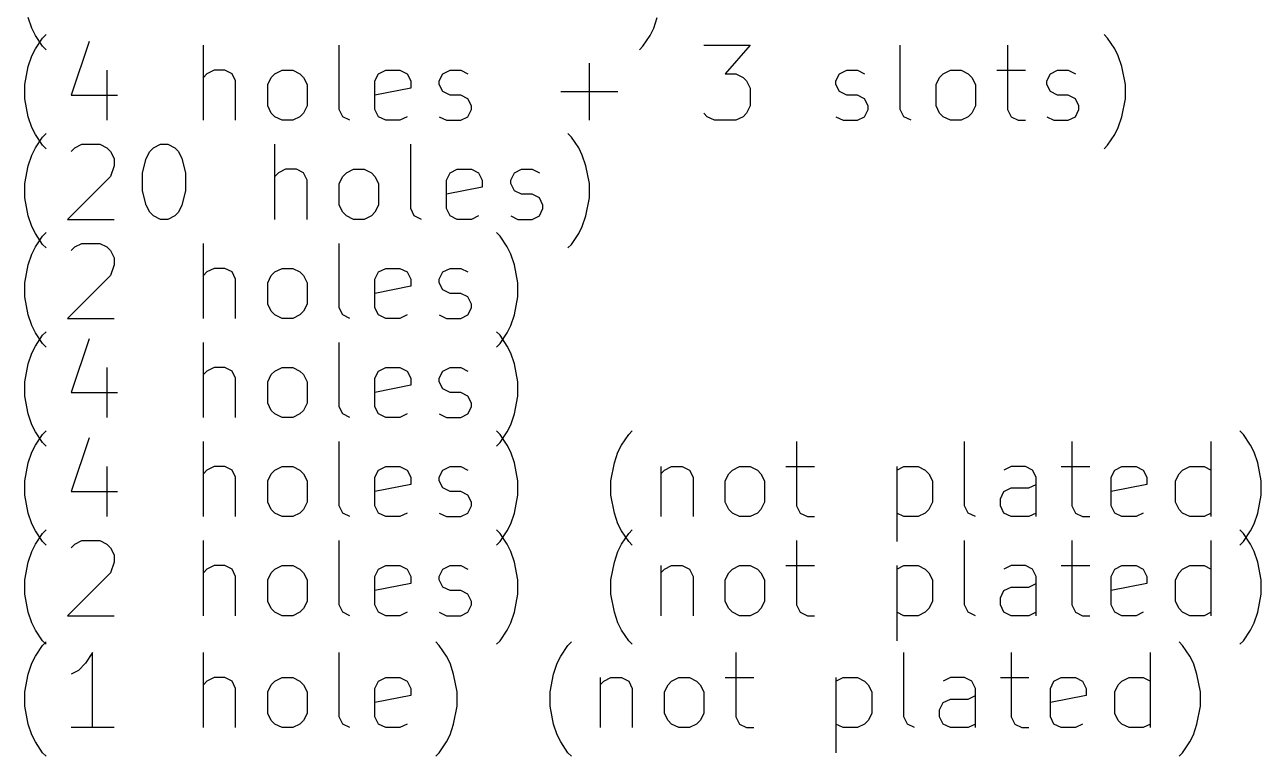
# Model space of a CAD drawing. Extents: x 21 to 125, y -193 to -25.
# Drawn here: x 70.78 to 120.21, y -193.13 to -163.9 of the extents above; entities that cross this region are included whole.
import ezdxf

# ---------------------------------------------------------------- set-up
doc = ezdxf.new("R2010")
doc.units = 0
doc.header["$MEASUREMENT"] = 0
doc.layers.add('BLACK', color=7, linetype='CONTINUOUS')

msp = doc.modelspace()

# ---------------------------------------------------------------- linework, layer by layer
at = {"layer": 'Black'}
for p, q in [((71.0679, -164.038), (70.925, -163.609)), ((95.925, -164.038), (96.0679, -163.609)), ((71.2107, -164.324), (71.0679, -164.038)), ((95.7821, -164.324), (95.925, -164.038)), ((71.4964, -164.752), (71.2107, -164.324)), ((71.2107, -164.855), (71.4964, -164.426)), ((71.4964, -164.426), (71.6393, -164.284)), ((73.3536, -164.569), (72.6393, -166.712)), ((95.4964, -164.752), (95.7821, -164.324)), ((114.068, -164.426), (113.925, -164.284)), ((114.354, -164.855), (114.068, -164.426)), ((71.0679, -165.141), (71.2107, -164.855)), ((71.6393, -164.895), (71.4964, -164.752)), ((77.925, -167.712), (77.925, -164.712)), ((83.3536, -167.284), (83.3536, -164.712)), ((95.3536, -164.895), (95.4964, -164.752)), ((97.925, -164.712), (99.7821, -164.712)), ((99.7821, -164.712), (98.7821, -165.855)), ((105.782, -167.284), (105.782, -164.712)), ((110.068, -164.712), (110.068, -167.284)), ((114.496, -165.141), (114.354, -164.855)), ((70.7821, -166.284), (70.925, -165.569)), ((70.925, -165.569), (71.0679, -165.141)), ((93.3536, -167.712), (93.3536, -165.426)), ((114.639, -165.569), (114.496, -165.141)), ((114.782, -166.284), (114.639, -165.569)), ((74.0679, -165.712), (74.0679, -167.712)), ((78.0679, -165.855), (77.925, -165.998)), ((78.3536, -165.712), (78.0679, -165.855)), ((78.7821, -165.712), (78.3536, -165.712)), ((79.0679, -165.855), (78.7821, -165.712)), ((79.2107, -166.141), (79.0679, -165.855)), ((80.4964, -166.284), (80.6393, -165.998)), ((80.6393, -165.998), (80.7821, -165.855)), ((80.7821, -165.855), (81.0679, -165.712)), ((81.0679, -165.712), (81.4964, -165.712)), ((81.4964, -165.712), (81.7821, -165.855)), ((81.7821, -165.855), (81.925, -165.998)), ((81.925, -165.998), (82.0679, -166.284)), ((84.7821, -166.141), (84.925, -165.855)), ((84.925, -165.855), (85.2107, -165.712)), ((85.2107, -165.712), (85.7821, -165.712)), ((85.7821, -165.712), (86.0679, -165.855)), ((86.0679, -165.855), (86.2107, -166.141)), ((87.3536, -166.141), (87.4964, -165.855)), ((87.4964, -165.855), (87.7821, -165.712)), ((87.7821, -165.712), (88.2107, -165.712)), ((88.2107, -165.712), (88.4964, -165.855)), ((98.7821, -165.855), (99.2107, -165.855)), ((99.2107, -165.855), (99.4964, -165.998)), ((99.4964, -165.998), (99.6393, -166.141)), ((103.211, -166.141), (103.354, -165.855)), ((103.354, -165.855), (103.639, -165.712)), ((103.639, -165.712), (104.068, -165.712)), ((104.068, -165.712), (104.354, -165.855)), ((107.211, -166.284), (107.354, -165.998)), ((107.354, -165.998), (107.496, -165.855)), ((107.496, -165.855), (107.782, -165.712)), ((107.782, -165.712), (108.211, -165.712)), ((108.211, -165.712), (108.496, -165.855)), ((108.496, -165.855), (108.639, -165.998)), ((108.639, -165.998), (108.782, -166.284)), ((109.639, -165.712), (110.782, -165.712)), ((111.639, -166.141), (111.782, -165.855)), ((111.782, -165.855), (112.068, -165.712)), ((112.068, -165.712), (112.496, -165.712)), ((112.496, -165.712), (112.782, -165.855)), ((70.7821, -166.855), (70.7821, -166.284)), ((79.2107, -167.712), (79.2107, -166.141)), ((80.4964, -167.141), (80.4964, -166.284)), ((82.0679, -166.284), (82.0679, -167.141)), ((84.7821, -167.284), (84.7821, -166.141)), ((86.2107, -166.426), (84.7821, -166.712)), ((86.2107, -166.141), (86.2107, -166.426)), ((87.3536, -166.284), (87.3536, -166.141)), ((87.4964, -166.569), (87.3536, -166.284)), ((87.7821, -166.712), (87.4964, -166.569)), ((92.2107, -166.569), (94.4964, -166.569)), ((99.6393, -166.141), (99.7821, -166.426)), ((99.7821, -166.426), (99.7821, -167.141)), ((103.211, -166.284), (103.211, -166.141)), ((103.354, -166.569), (103.211, -166.284)), ((103.639, -166.712), (103.354, -166.569)), ((107.211, -167.141), (107.211, -166.284)), ((108.782, -166.284), (108.782, -167.141)), ((111.639, -166.284), (111.639, -166.141)), ((111.782, -166.569), (111.639, -166.284)), ((112.068, -166.712), (111.782, -166.569)), ((114.782, -166.855), (114.782, -166.284)), ((70.925, -167.569), (70.7821, -166.855)), ((72.6393, -166.712), (74.4964, -166.712)), ((88.2107, -166.712), (87.7821, -166.712)), ((88.4964, -166.855), (88.2107, -166.712)), ((88.6393, -167.141), (88.4964, -166.855)), ((104.068, -166.712), (103.639, -166.712)), ((104.354, -166.855), (104.068, -166.712)), ((104.496, -167.141), (104.354, -166.855)), ((112.496, -166.712), (112.068, -166.712)), ((112.782, -166.855), (112.496, -166.712)), ((112.925, -167.141), (112.782, -166.855)), ((114.639, -167.569), (114.782, -166.855)), ((80.6393, -167.426), (80.4964, -167.141)), ((80.7821, -167.569), (80.6393, -167.426)), ((81.925, -167.426), (81.7821, -167.569)), ((82.0679, -167.141), (81.925, -167.426)), ((83.4964, -167.569), (83.3536, -167.284)), ((84.925, -167.569), (84.7821, -167.284)), ((88.4964, -167.569), (88.6393, -167.284)), ((88.6393, -167.284), (88.6393, -167.141)), ((98.0679, -167.569), (97.925, -167.426)), ((99.6393, -167.426), (99.4964, -167.569)), ((99.7821, -167.141), (99.6393, -167.426)), ((104.354, -167.569), (104.496, -167.284)), ((104.496, -167.284), (104.496, -167.141)), ((105.925, -167.569), (105.782, -167.284)), ((107.354, -167.426), (107.211, -167.141)), ((107.496, -167.569), (107.354, -167.426)), ((108.639, -167.426), (108.496, -167.569)), ((108.782, -167.141), (108.639, -167.426)), ((110.068, -167.284), (110.211, -167.569)), ((112.782, -167.569), (112.925, -167.284)), ((112.925, -167.284), (112.925, -167.141)), ((71.0679, -167.998), (70.925, -167.569)), ((71.2107, -168.284), (71.0679, -167.998)), ((81.0679, -167.712), (80.7821, -167.569)), ((81.4964, -167.712), (81.0679, -167.712)), ((81.7821, -167.569), (81.4964, -167.712)), ((83.7821, -167.712), (83.4964, -167.569)), ((85.2107, -167.712), (84.925, -167.569)), ((85.7821, -167.712), (85.2107, -167.712)), ((86.0679, -167.569), (85.7821, -167.712)), ((87.3536, -167.569), (87.6393, -167.712)), ((87.6393, -167.712), (88.2107, -167.712)), ((88.2107, -167.712), (88.4964, -167.569)), ((98.3536, -167.712), (98.0679, -167.569)), ((99.2107, -167.712), (98.3536, -167.712)), ((99.4964, -167.569), (99.2107, -167.712)), ((103.211, -167.569), (103.496, -167.712)), ((103.496, -167.712), (104.068, -167.712)), ((104.068, -167.712), (104.354, -167.569)), ((106.211, -167.712), (105.925, -167.569)), ((107.782, -167.712), (107.496, -167.569)), ((108.211, -167.712), (107.782, -167.712)), ((108.496, -167.569), (108.211, -167.712)), ((110.211, -167.569), (110.496, -167.712)), ((110.496, -167.712), (110.782, -167.712)), ((111.639, -167.569), (111.925, -167.712)), ((111.925, -167.712), (112.496, -167.712)), ((112.496, -167.712), (112.782, -167.569)), ((114.354, -168.284), (114.496, -167.998)), ((114.496, -167.998), (114.639, -167.569)), ((71.4964, -168.712), (71.2107, -168.284)), ((71.2107, -168.815), (71.4964, -168.386)), ((71.4964, -168.386), (71.6393, -168.244)), ((92.6393, -168.386), (92.4964, -168.244)), ((92.925, -168.815), (92.6393, -168.386)), ((114.068, -168.712), (114.354, -168.284)), ((71.0679, -169.101), (71.2107, -168.815)), ((71.6393, -168.855), (71.4964, -168.712)), ((72.6393, -168.958), (72.7821, -168.815)), ((72.7821, -168.815), (73.0679, -168.672)), ((73.0679, -168.672), (73.7821, -168.672)), ((73.7821, -168.672), (74.0679, -168.815)), ((74.0679, -168.815), (74.2107, -168.958)), ((74.2107, -168.958), (74.3536, -169.244)), ((75.6393, -169.244), (75.7821, -168.958)), ((75.7821, -168.958), (75.925, -168.815)), ((75.925, -168.815), (76.2107, -168.672)), ((76.2107, -168.672), (76.4964, -168.672)), ((76.4964, -168.672), (76.7821, -168.815)), ((76.7821, -168.815), (76.925, -168.958)), ((76.925, -168.958), (77.0679, -169.244)), ((80.7821, -171.672), (80.7821, -168.672)), ((86.2107, -171.244), (86.2107, -168.672)), ((93.0679, -169.101), (92.925, -168.815)), ((113.925, -168.855), (114.068, -168.712)), ((70.7821, -170.244), (70.925, -169.529)), ((70.925, -169.529), (71.0679, -169.101)), ((74.3536, -169.529), (74.2107, -169.958)), ((74.3536, -169.244), (74.3536, -169.529)), ((75.4964, -169.815), (75.6393, -169.244)), ((77.0679, -169.244), (77.2107, -169.815)), ((93.2107, -169.529), (93.0679, -169.101)), ((93.3536, -170.244), (93.2107, -169.529)), ((74.2107, -169.958), (72.4964, -171.672)), ((75.4964, -170.529), (75.4964, -169.815)), ((77.2107, -169.815), (77.2107, -170.529)), ((80.925, -169.815), (80.7821, -169.958)), ((81.2107, -169.672), (80.925, -169.815)), ((81.6393, -169.672), (81.2107, -169.672)), ((81.925, -169.815), (81.6393, -169.672)), ((82.0679, -170.101), (81.925, -169.815)), ((83.3536, -170.244), (83.4964, -169.958)), ((83.4964, -169.958), (83.6393, -169.815)), ((83.6393, -169.815), (83.925, -169.672)), ((83.925, -169.672), (84.3536, -169.672)), ((84.3536, -169.672), (84.6393, -169.815)), ((84.6393, -169.815), (84.7821, -169.958)), ((84.7821, -169.958), (84.925, -170.244)), ((87.6393, -170.101), (87.7821, -169.815)), ((87.7821, -169.815), (88.0679, -169.672)), ((88.0679, -169.672), (88.6393, -169.672)), ((88.6393, -169.672), (88.925, -169.815)), ((88.925, -169.815), (89.0679, -170.101)), ((90.2107, -170.101), (90.3536, -169.815)), ((90.3536, -169.815), (90.6393, -169.672)), ((90.6393, -169.672), (91.0679, -169.672)), ((91.0679, -169.672), (91.3536, -169.815)), ((70.7821, -170.815), (70.7821, -170.244)), ((75.6393, -171.101), (75.4964, -170.529)), ((77.2107, -170.529), (77.0679, -171.101)), ((82.0679, -171.672), (82.0679, -170.101)), ((83.3536, -171.101), (83.3536, -170.244)), ((84.925, -170.244), (84.925, -171.101)), ((87.6393, -171.244), (87.6393, -170.101)), ((89.0679, -170.386), (87.6393, -170.672)), ((89.0679, -170.101), (89.0679, -170.386)), ((90.2107, -170.244), (90.2107, -170.101)), ((90.3536, -170.529), (90.2107, -170.244)), ((90.6393, -170.672), (90.3536, -170.529)), ((93.3536, -170.815), (93.3536, -170.244)), ((70.925, -171.529), (70.7821, -170.815)), ((91.0679, -170.672), (90.6393, -170.672)), ((91.3536, -170.815), (91.0679, -170.672)), ((91.4964, -171.101), (91.3536, -170.815)), ((93.2107, -171.529), (93.3536, -170.815)), ((75.7821, -171.386), (75.6393, -171.101)), ((75.925, -171.529), (75.7821, -171.386)), ((76.925, -171.386), (76.7821, -171.529)), ((77.0679, -171.101), (76.925, -171.386)), ((83.4964, -171.386), (83.3536, -171.101)), ((83.6393, -171.529), (83.4964, -171.386)), ((84.7821, -171.386), (84.6393, -171.529)), ((84.925, -171.101), (84.7821, -171.386)), ((86.3536, -171.529), (86.2107, -171.244)), ((87.7821, -171.529), (87.6393, -171.244)), ((91.3536, -171.529), (91.4964, -171.244)), ((91.4964, -171.244), (91.4964, -171.101)), ((71.0679, -171.958), (70.925, -171.529)), ((71.2107, -172.244), (71.0679, -171.958)), ((72.4964, -171.672), (74.3536, -171.672)), ((76.2107, -171.672), (75.925, -171.529)), ((76.4964, -171.672), (76.2107, -171.672)), ((76.7821, -171.529), (76.4964, -171.672)), ((83.925, -171.672), (83.6393, -171.529)), ((84.3536, -171.672), (83.925, -171.672)), ((84.6393, -171.529), (84.3536, -171.672)), ((86.6393, -171.672), (86.3536, -171.529)), ((88.0679, -171.672), (87.7821, -171.529)), ((88.6393, -171.672), (88.0679, -171.672)), ((88.925, -171.529), (88.6393, -171.672)), ((90.2107, -171.529), (90.4964, -171.672)), ((90.4964, -171.672), (91.0679, -171.672)), ((91.0679, -171.672), (91.3536, -171.529)), ((92.925, -172.244), (93.0679, -171.958)), ((93.0679, -171.958), (93.2107, -171.529)), ((71.4964, -172.672), (71.2107, -172.244)), ((71.2107, -172.775), (71.4964, -172.346)), ((71.4964, -172.346), (71.6393, -172.204)), ((89.7821, -172.346), (89.6393, -172.204)), ((90.0679, -172.775), (89.7821, -172.346)), ((92.6393, -172.672), (92.925, -172.244)), ((71.0679, -173.061), (71.2107, -172.775)), ((71.6393, -172.815), (71.4964, -172.672)), ((72.6393, -172.918), (72.7821, -172.775)), ((72.7821, -172.775), (73.0679, -172.632)), ((73.0679, -172.632), (73.7821, -172.632)), ((73.7821, -172.632), (74.0679, -172.775)), ((74.0679, -172.775), (74.2107, -172.918)), ((74.2107, -172.918), (74.3536, -173.204)), ((77.925, -175.632), (77.925, -172.632)), ((83.3536, -175.204), (83.3536, -172.632)), ((90.2107, -173.061), (90.0679, -172.775)), ((92.4964, -172.815), (92.6393, -172.672)), ((70.7821, -174.204), (70.925, -173.489)), ((70.925, -173.489), (71.0679, -173.061)), ((74.3536, -173.489), (74.2107, -173.918)), ((74.3536, -173.204), (74.3536, -173.489)), ((90.3536, -173.489), (90.2107, -173.061)), ((90.4964, -174.204), (90.3536, -173.489)), ((74.2107, -173.918), (72.4964, -175.632)), ((78.0679, -173.775), (77.925, -173.918)), ((78.3536, -173.632), (78.0679, -173.775)), ((78.7821, -173.632), (78.3536, -173.632)), ((79.0679, -173.775), (78.7821, -173.632)), ((79.2107, -174.061), (79.0679, -173.775)), ((80.4964, -174.204), (80.6393, -173.918)), ((80.6393, -173.918), (80.7821, -173.775)), ((80.7821, -173.775), (81.0679, -173.632)), ((81.0679, -173.632), (81.4964, -173.632)), ((81.4964, -173.632), (81.7821, -173.775)), ((81.7821, -173.775), (81.925, -173.918)), ((81.925, -173.918), (82.0679, -174.204)), ((84.7821, -174.061), (84.925, -173.775)), ((84.925, -173.775), (85.2107, -173.632)), ((85.2107, -173.632), (85.7821, -173.632)), ((85.7821, -173.632), (86.0679, -173.775)), ((86.0679, -173.775), (86.2107, -174.061)), ((87.3536, -174.061), (87.4964, -173.775)), ((87.4964, -173.775), (87.7821, -173.632)), ((87.7821, -173.632), (88.2107, -173.632)), ((88.2107, -173.632), (88.4964, -173.775)), ((70.7821, -174.775), (70.7821, -174.204)), ((79.2107, -175.632), (79.2107, -174.061)), ((80.4964, -175.061), (80.4964, -174.204)), ((82.0679, -174.204), (82.0679, -175.061)), ((84.7821, -175.204), (84.7821, -174.061)), ((86.2107, -174.346), (84.7821, -174.632)), ((86.2107, -174.061), (86.2107, -174.346)), ((87.3536, -174.204), (87.3536, -174.061)), ((87.4964, -174.489), (87.3536, -174.204)), ((90.4964, -174.775), (90.4964, -174.204)), ((70.925, -175.489), (70.7821, -174.775)), ((87.7821, -174.632), (87.4964, -174.489)), ((88.2107, -174.632), (87.7821, -174.632)), ((88.4964, -174.775), (88.2107, -174.632)), ((88.6393, -175.061), (88.4964, -174.775)), ((90.3536, -175.489), (90.4964, -174.775)), ((80.6393, -175.346), (80.4964, -175.061)), ((80.7821, -175.489), (80.6393, -175.346)), ((81.925, -175.346), (81.7821, -175.489)), ((82.0679, -175.061), (81.925, -175.346)), ((83.4964, -175.489), (83.3536, -175.204)), ((84.925, -175.489), (84.7821, -175.204)), ((88.4964, -175.489), (88.6393, -175.204)), ((88.6393, -175.204), (88.6393, -175.061)), ((71.0679, -175.918), (70.925, -175.489)), ((71.2107, -176.204), (71.0679, -175.918)), ((72.4964, -175.632), (74.3536, -175.632)), ((81.0679, -175.632), (80.7821, -175.489)), ((81.4964, -175.632), (81.0679, -175.632)), ((81.7821, -175.489), (81.4964, -175.632)), ((83.7821, -175.632), (83.4964, -175.489)), ((85.2107, -175.632), (84.925, -175.489)), ((85.7821, -175.632), (85.2107, -175.632)), ((86.0679, -175.489), (85.7821, -175.632)), ((87.3536, -175.489), (87.6393, -175.632)), ((87.6393, -175.632), (88.2107, -175.632)), ((88.2107, -175.632), (88.4964, -175.489)), ((90.0679, -176.204), (90.2107, -175.918)), ((90.2107, -175.918), (90.3536, -175.489)), ((71.4964, -176.632), (71.2107, -176.204)), ((71.2107, -176.735), (71.4964, -176.306)), ((71.4964, -176.306), (71.6393, -176.164)), ((73.3536, -176.449), (72.6393, -178.592)), ((89.7821, -176.306), (89.6393, -176.164)), ((89.7821, -176.632), (90.0679, -176.204)), ((90.0679, -176.735), (89.7821, -176.306)), ((71.0679, -177.021), (71.2107, -176.735)), ((71.6393, -176.775), (71.4964, -176.632)), ((77.925, -179.592), (77.925, -176.592)), ((83.3536, -179.164), (83.3536, -176.592)), ((89.6393, -176.775), (89.7821, -176.632)), ((90.2107, -177.021), (90.0679, -176.735)), ((70.7821, -178.164), (70.925, -177.449)), ((70.925, -177.449), (71.0679, -177.021)), ((90.3536, -177.449), (90.2107, -177.021)), ((90.4964, -178.164), (90.3536, -177.449)), ((74.0679, -177.592), (74.0679, -179.592)), ((78.0679, -177.735), (77.925, -177.878)), ((78.3536, -177.592), (78.0679, -177.735)), ((78.7821, -177.592), (78.3536, -177.592)), ((79.0679, -177.735), (78.7821, -177.592)), ((79.2107, -178.021), (79.0679, -177.735)), ((80.4964, -178.164), (80.6393, -177.878)), ((80.6393, -177.878), (80.7821, -177.735)), ((80.7821, -177.735), (81.0679, -177.592)), ((81.0679, -177.592), (81.4964, -177.592)), ((81.4964, -177.592), (81.7821, -177.735)), ((81.7821, -177.735), (81.925, -177.878)), ((81.925, -177.878), (82.0679, -178.164)), ((84.7821, -178.021), (84.925, -177.735)), ((84.925, -177.735), (85.2107, -177.592)), ((85.2107, -177.592), (85.7821, -177.592)), ((85.7821, -177.592), (86.0679, -177.735)), ((86.0679, -177.735), (86.2107, -178.021)), ((87.3536, -178.021), (87.4964, -177.735)), ((87.4964, -177.735), (87.7821, -177.592)), ((87.7821, -177.592), (88.2107, -177.592)), ((88.2107, -177.592), (88.4964, -177.735)), ((70.7821, -178.735), (70.7821, -178.164)), ((79.2107, -179.592), (79.2107, -178.021)), ((80.4964, -179.021), (80.4964, -178.164)), ((82.0679, -178.164), (82.0679, -179.021)), ((84.7821, -179.164), (84.7821, -178.021)), ((86.2107, -178.306), (84.7821, -178.592)), ((86.2107, -178.021), (86.2107, -178.306)), ((87.3536, -178.164), (87.3536, -178.021)), ((87.4964, -178.449), (87.3536, -178.164)), ((90.4964, -178.735), (90.4964, -178.164)), ((70.925, -179.449), (70.7821, -178.735)), ((72.6393, -178.592), (74.4964, -178.592)), ((87.7821, -178.592), (87.4964, -178.449)), ((88.2107, -178.592), (87.7821, -178.592)), ((88.4964, -178.735), (88.2107, -178.592)), ((88.6393, -179.021), (88.4964, -178.735)), ((90.3536, -179.449), (90.4964, -178.735)), ((80.6393, -179.306), (80.4964, -179.021)), ((80.7821, -179.449), (80.6393, -179.306)), ((81.925, -179.306), (81.7821, -179.449)), ((82.0679, -179.021), (81.925, -179.306)), ((83.4964, -179.449), (83.3536, -179.164)), ((84.925, -179.449), (84.7821, -179.164)), ((88.4964, -179.449), (88.6393, -179.164)), ((88.6393, -179.164), (88.6393, -179.021)), ((71.0679, -179.878), (70.925, -179.449)), ((71.2107, -180.164), (71.0679, -179.878)), ((81.0679, -179.592), (80.7821, -179.449)), ((81.4964, -179.592), (81.0679, -179.592)), ((81.7821, -179.449), (81.4964, -179.592)), ((83.7821, -179.592), (83.4964, -179.449)), ((85.2107, -179.592), (84.925, -179.449)), ((85.7821, -179.592), (85.2107, -179.592)), ((86.0679, -179.449), (85.7821, -179.592)), ((87.3536, -179.449), (87.6393, -179.592)), ((87.6393, -179.592), (88.2107, -179.592)), ((88.2107, -179.592), (88.4964, -179.449)), ((90.0679, -180.164), (90.2107, -179.878)), ((90.2107, -179.878), (90.3536, -179.449)), ((71.4964, -180.592), (71.2107, -180.164)), ((71.2107, -180.695), (71.4964, -180.266)), ((71.4964, -180.266), (71.6393, -180.124)), ((73.3536, -180.409), (72.6393, -182.552)), ((89.7821, -180.266), (89.6393, -180.124)), ((89.7821, -180.592), (90.0679, -180.164)), ((90.0679, -180.695), (89.7821, -180.266)), ((94.6393, -180.695), (94.925, -180.266)), ((94.925, -180.266), (95.0679, -180.124)), ((119.496, -180.266), (119.354, -180.124)), ((119.782, -180.695), (119.496, -180.266)), ((71.0679, -180.981), (71.2107, -180.695)), ((71.6393, -180.735), (71.4964, -180.592)), ((77.925, -183.552), (77.925, -180.552)), ((83.3536, -183.124), (83.3536, -180.552)), ((89.6393, -180.735), (89.7821, -180.592)), ((90.2107, -180.981), (90.0679, -180.695)), ((94.4964, -180.981), (94.6393, -180.695)), ((101.639, -180.552), (101.639, -183.124)), ((108.354, -183.124), (108.354, -180.552)), ((112.639, -180.552), (112.639, -183.124)), ((118.211, -183.552), (118.211, -180.552)), ((119.925, -180.981), (119.782, -180.695)), ((70.925, -181.409), (71.0679, -180.981)), ((90.3536, -181.409), (90.2107, -180.981)), ((94.3536, -181.409), (94.4964, -180.981)), ((120.068, -181.409), (119.925, -180.981)), ((70.7821, -182.124), (70.925, -181.409)), ((74.0679, -181.552), (74.0679, -183.552)), ((78.0679, -181.695), (77.925, -181.838)), ((78.3536, -181.552), (78.0679, -181.695)), ((78.7821, -181.552), (78.3536, -181.552)), ((79.0679, -181.695), (78.7821, -181.552)), ((79.2107, -181.981), (79.0679, -181.695)), ((80.4964, -182.124), (80.6393, -181.838)), ((80.6393, -181.838), (80.7821, -181.695)), ((80.7821, -181.695), (81.0679, -181.552)), ((81.0679, -181.552), (81.4964, -181.552)), ((81.4964, -181.552), (81.7821, -181.695)), ((81.7821, -181.695), (81.925, -181.838)), ((81.925, -181.838), (82.0679, -182.124)), ((84.7821, -181.981), (84.925, -181.695)), ((84.925, -181.695), (85.2107, -181.552)), ((85.2107, -181.552), (85.7821, -181.552)), ((85.7821, -181.552), (86.0679, -181.695)), ((86.0679, -181.695), (86.2107, -181.981)), ((87.3536, -181.981), (87.4964, -181.695)), ((87.4964, -181.695), (87.7821, -181.552)), ((87.7821, -181.552), (88.2107, -181.552)), ((88.2107, -181.552), (88.4964, -181.695)), ((90.4964, -182.124), (90.3536, -181.409)), ((94.2107, -182.124), (94.3536, -181.409)), ((96.2107, -181.552), (96.2107, -183.552)), ((96.2107, -181.838), (96.3536, -181.695)), ((96.3536, -181.695), (96.6393, -181.552)), ((96.6393, -181.552), (97.0679, -181.552)), ((97.0679, -181.552), (97.3536, -181.695)), ((97.3536, -181.695), (97.4964, -181.981)), ((98.7821, -182.124), (98.925, -181.838)), ((98.925, -181.838), (99.0679, -181.695)), ((99.0679, -181.695), (99.3536, -181.552)), ((99.3536, -181.552), (99.7821, -181.552)), ((99.7821, -181.552), (100.068, -181.695)), ((100.068, -181.695), (100.211, -181.838)), ((100.211, -181.838), (100.354, -182.124)), ((101.211, -181.552), (102.354, -181.552)), ((105.639, -181.552), (105.639, -184.552)), ((105.639, -181.695), (105.925, -181.552)), ((105.925, -181.552), (106.496, -181.552)), ((106.496, -181.552), (106.782, -181.695)), ((106.782, -181.695), (106.925, -181.838)), ((106.925, -181.838), (107.068, -182.124)), ((110.211, -181.552), (109.925, -181.695)), ((110.782, -181.552), (110.211, -181.552)), ((111.068, -181.695), (110.782, -181.552)), ((111.211, -181.981), (111.068, -181.695)), ((112.211, -181.552), (113.354, -181.552)), ((114.211, -181.981), (114.354, -181.695)), ((114.354, -181.695), (114.639, -181.552)), ((114.639, -181.552), (115.211, -181.552)), ((115.211, -181.552), (115.496, -181.695)), ((115.496, -181.695), (115.639, -181.981)), ((116.782, -182.124), (116.925, -181.838)), ((116.925, -181.838), (117.068, -181.695)), ((117.068, -181.695), (117.354, -181.552)), ((117.354, -181.552), (117.925, -181.552)), ((117.925, -181.552), (118.211, -181.695)), ((120.211, -182.124), (120.068, -181.409)), ((70.7821, -182.695), (70.7821, -182.124)), ((79.2107, -183.552), (79.2107, -181.981)), ((80.4964, -182.981), (80.4964, -182.124)), ((82.0679, -182.124), (82.0679, -182.981)), ((84.7821, -183.124), (84.7821, -181.981)), ((86.2107, -182.266), (84.7821, -182.552)), ((86.2107, -181.981), (86.2107, -182.266)), ((87.3536, -182.124), (87.3536, -181.981)), ((87.4964, -182.409), (87.3536, -182.124)), ((90.4964, -182.695), (90.4964, -182.124)), ((94.2107, -182.695), (94.2107, -182.124)), ((97.4964, -181.981), (97.4964, -183.552)), ((98.7821, -182.981), (98.7821, -182.124)), ((100.354, -182.124), (100.354, -182.981)), ((107.068, -182.124), (107.068, -182.981)), ((110.925, -182.409), (111.211, -182.266)), ((111.211, -183.552), (111.211, -181.981)), ((114.211, -183.124), (114.211, -181.981)), ((115.639, -182.266), (114.211, -182.552)), ((115.639, -181.981), (115.639, -182.266)), ((116.782, -182.981), (116.782, -182.124)), ((120.211, -182.695), (120.211, -182.124)), ((70.925, -183.409), (70.7821, -182.695)), ((72.6393, -182.552), (74.4964, -182.552)), ((87.7821, -182.552), (87.4964, -182.409)), ((88.2107, -182.552), (87.7821, -182.552)), ((88.4964, -182.695), (88.2107, -182.552)), ((88.6393, -182.981), (88.4964, -182.695)), ((90.3536, -183.409), (90.4964, -182.695)), ((94.3536, -183.409), (94.2107, -182.695)), ((109.782, -182.838), (109.925, -182.552)), ((109.782, -183.124), (109.782, -182.838)), ((109.925, -182.552), (110.211, -182.409)), ((110.211, -182.409), (110.925, -182.409)), ((120.068, -183.409), (120.211, -182.695)), ((80.6393, -183.266), (80.4964, -182.981)), ((80.7821, -183.409), (80.6393, -183.266)), ((81.925, -183.266), (81.7821, -183.409)), ((82.0679, -182.981), (81.925, -183.266)), ((83.4964, -183.409), (83.3536, -183.124)), ((84.925, -183.409), (84.7821, -183.124)), ((88.4964, -183.409), (88.6393, -183.124)), ((88.6393, -183.124), (88.6393, -182.981)), ((98.925, -183.266), (98.7821, -182.981)), ((99.0679, -183.409), (98.925, -183.266)), ((100.211, -183.266), (100.068, -183.409)), ((100.354, -182.981), (100.211, -183.266)), ((101.639, -183.124), (101.782, -183.409)), ((106.925, -183.266), (106.782, -183.409)), ((107.068, -182.981), (106.925, -183.266)), ((108.496, -183.409), (108.354, -183.124)), ((109.925, -183.409), (109.782, -183.124)), ((112.639, -183.124), (112.782, -183.409)), ((114.354, -183.409), (114.211, -183.124)), ((116.925, -183.266), (116.782, -182.981)), ((117.068, -183.409), (116.925, -183.266)), ((71.0679, -183.838), (70.925, -183.409)), ((71.2107, -184.124), (71.0679, -183.838)), ((81.0679, -183.552), (80.7821, -183.409)), ((81.4964, -183.552), (81.0679, -183.552)), ((81.7821, -183.409), (81.4964, -183.552)), ((83.7821, -183.552), (83.4964, -183.409)), ((85.2107, -183.552), (84.925, -183.409)), ((85.7821, -183.552), (85.2107, -183.552)), ((86.0679, -183.409), (85.7821, -183.552)), ((87.3536, -183.409), (87.6393, -183.552)), ((87.6393, -183.552), (88.2107, -183.552)), ((88.2107, -183.552), (88.4964, -183.409)), ((90.0679, -184.124), (90.2107, -183.838)), ((90.2107, -183.838), (90.3536, -183.409)), ((94.4964, -183.838), (94.3536, -183.409)), ((94.6393, -184.124), (94.4964, -183.838)), ((99.3536, -183.552), (99.0679, -183.409)), ((99.7821, -183.552), (99.3536, -183.552)), ((100.068, -183.409), (99.7821, -183.552)), ((101.782, -183.409), (102.068, -183.552)), ((102.068, -183.552), (102.354, -183.552)), ((105.925, -183.552), (105.639, -183.409)), ((106.496, -183.552), (105.925, -183.552)), ((106.782, -183.409), (106.496, -183.552)), ((108.782, -183.552), (108.496, -183.409)), ((110.211, -183.552), (109.925, -183.409)), ((110.925, -183.552), (110.211, -183.552)), ((111.211, -183.409), (110.925, -183.552)), ((112.782, -183.409), (113.068, -183.552)), ((113.068, -183.552), (113.354, -183.552)), ((114.639, -183.552), (114.354, -183.409)), ((115.211, -183.552), (114.639, -183.552)), ((115.496, -183.409), (115.211, -183.552)), ((117.354, -183.552), (117.068, -183.409)), ((117.925, -183.552), (117.354, -183.552)), ((118.211, -183.409), (117.925, -183.552)), ((119.782, -184.124), (119.925, -183.838)), ((119.925, -183.838), (120.068, -183.409)), ((71.4964, -184.552), (71.2107, -184.124)), ((71.2107, -184.655), (71.4964, -184.226)), ((71.4964, -184.226), (71.6393, -184.084)), ((89.7821, -184.226), (89.6393, -184.084)), ((89.7821, -184.552), (90.0679, -184.124)), ((90.0679, -184.655), (89.7821, -184.226)), ((94.925, -184.552), (94.6393, -184.124)), ((94.6393, -184.655), (94.925, -184.226)), ((94.925, -184.226), (95.0679, -184.084)), ((119.496, -184.226), (119.354, -184.084)), ((119.496, -184.552), (119.782, -184.124)), ((119.782, -184.655), (119.496, -184.226)), ((71.0679, -184.941), (71.2107, -184.655)), ((71.6393, -184.695), (71.4964, -184.552)), ((72.6393, -184.798), (72.7821, -184.655)), ((72.7821, -184.655), (73.0679, -184.512)), ((73.0679, -184.512), (73.7821, -184.512)), ((73.7821, -184.512), (74.0679, -184.655)), ((74.0679, -184.655), (74.2107, -184.798)), ((74.2107, -184.798), (74.3536, -185.084)), ((77.925, -187.512), (77.925, -184.512)), ((83.3536, -187.084), (83.3536, -184.512)), ((89.6393, -184.695), (89.7821, -184.552)), ((90.2107, -184.941), (90.0679, -184.655)), ((94.4964, -184.941), (94.6393, -184.655)), ((95.0679, -184.695), (94.925, -184.552)), ((101.639, -184.512), (101.639, -187.084)), ((108.354, -187.084), (108.354, -184.512)), ((112.639, -184.512), (112.639, -187.084)), ((118.211, -187.512), (118.211, -184.512)), ((119.354, -184.695), (119.496, -184.552)), ((119.925, -184.941), (119.782, -184.655)), ((70.925, -185.369), (71.0679, -184.941)), ((74.3536, -185.084), (74.3536, -185.369)), ((90.3536, -185.369), (90.2107, -184.941)), ((94.3536, -185.369), (94.4964, -184.941)), ((120.068, -185.369), (119.925, -184.941)), ((70.7821, -186.084), (70.925, -185.369)), ((74.2107, -185.798), (72.4964, -187.512)), ((74.3536, -185.369), (74.2107, -185.798)), ((78.0679, -185.655), (77.925, -185.798)), ((78.3536, -185.512), (78.0679, -185.655)), ((78.7821, -185.512), (78.3536, -185.512)), ((79.0679, -185.655), (78.7821, -185.512)), ((79.2107, -185.941), (79.0679, -185.655)), ((80.4964, -186.084), (80.6393, -185.798)), ((80.6393, -185.798), (80.7821, -185.655)), ((80.7821, -185.655), (81.0679, -185.512)), ((81.0679, -185.512), (81.4964, -185.512)), ((81.4964, -185.512), (81.7821, -185.655)), ((81.7821, -185.655), (81.925, -185.798)), ((81.925, -185.798), (82.0679, -186.084)), ((84.7821, -185.941), (84.925, -185.655)), ((84.925, -185.655), (85.2107, -185.512)), ((85.2107, -185.512), (85.7821, -185.512)), ((85.7821, -185.512), (86.0679, -185.655)), ((86.0679, -185.655), (86.2107, -185.941)), ((87.3536, -185.941), (87.4964, -185.655)), ((87.4964, -185.655), (87.7821, -185.512)), ((87.7821, -185.512), (88.2107, -185.512)), ((88.2107, -185.512), (88.4964, -185.655)), ((90.4964, -186.084), (90.3536, -185.369)), ((94.2107, -186.084), (94.3536, -185.369)), ((96.2107, -185.512), (96.2107, -187.512)), ((96.2107, -185.798), (96.3536, -185.655)), ((96.3536, -185.655), (96.6393, -185.512)), ((96.6393, -185.512), (97.0679, -185.512)), ((97.0679, -185.512), (97.3536, -185.655)), ((97.3536, -185.655), (97.4964, -185.941)), ((98.7821, -186.084), (98.925, -185.798)), ((98.925, -185.798), (99.0679, -185.655)), ((99.0679, -185.655), (99.3536, -185.512)), ((99.3536, -185.512), (99.7821, -185.512)), ((99.7821, -185.512), (100.068, -185.655)), ((100.068, -185.655), (100.211, -185.798)), ((100.211, -185.798), (100.354, -186.084)), ((101.211, -185.512), (102.354, -185.512)), ((105.639, -185.512), (105.639, -188.512)), ((105.639, -185.655), (105.925, -185.512)), ((105.925, -185.512), (106.496, -185.512)), ((106.496, -185.512), (106.782, -185.655)), ((106.782, -185.655), (106.925, -185.798)), ((106.925, -185.798), (107.068, -186.084)), ((110.211, -185.512), (109.925, -185.655)), ((110.782, -185.512), (110.211, -185.512)), ((111.068, -185.655), (110.782, -185.512)), ((111.211, -185.941), (111.068, -185.655)), ((112.211, -185.512), (113.354, -185.512)), ((114.211, -185.941), (114.354, -185.655)), ((114.354, -185.655), (114.639, -185.512)), ((114.639, -185.512), (115.211, -185.512)), ((115.211, -185.512), (115.496, -185.655)), ((115.496, -185.655), (115.639, -185.941)), ((116.782, -186.084), (116.925, -185.798)), ((116.925, -185.798), (117.068, -185.655)), ((117.068, -185.655), (117.354, -185.512)), ((117.354, -185.512), (117.925, -185.512)), ((117.925, -185.512), (118.211, -185.655)), ((120.211, -186.084), (120.068, -185.369)), ((70.7821, -186.655), (70.7821, -186.084)), ((79.2107, -187.512), (79.2107, -185.941)), ((80.4964, -186.941), (80.4964, -186.084)), ((82.0679, -186.084), (82.0679, -186.941)), ((84.7821, -187.084), (84.7821, -185.941)), ((86.2107, -186.226), (84.7821, -186.512)), ((86.2107, -185.941), (86.2107, -186.226)), ((87.3536, -186.084), (87.3536, -185.941)), ((87.4964, -186.369), (87.3536, -186.084)), ((90.4964, -186.655), (90.4964, -186.084)), ((94.2107, -186.655), (94.2107, -186.084)), ((97.4964, -185.941), (97.4964, -187.512)), ((98.7821, -186.941), (98.7821, -186.084)), ((100.354, -186.084), (100.354, -186.941)), ((107.068, -186.084), (107.068, -186.941)), ((110.925, -186.369), (111.211, -186.226)), ((111.211, -187.512), (111.211, -185.941)), ((114.211, -187.084), (114.211, -185.941)), ((115.639, -186.226), (114.211, -186.512)), ((115.639, -185.941), (115.639, -186.226)), ((116.782, -186.941), (116.782, -186.084)), ((120.211, -186.655), (120.211, -186.084)), ((70.925, -187.369), (70.7821, -186.655)), ((87.7821, -186.512), (87.4964, -186.369)), ((88.2107, -186.512), (87.7821, -186.512)), ((88.4964, -186.655), (88.2107, -186.512)), ((88.6393, -186.941), (88.4964, -186.655)), ((90.3536, -187.369), (90.4964, -186.655)), ((94.3536, -187.369), (94.2107, -186.655)), ((109.782, -186.798), (109.925, -186.512)), ((109.782, -187.084), (109.782, -186.798)), ((109.925, -186.512), (110.211, -186.369)), ((110.211, -186.369), (110.925, -186.369)), ((120.068, -187.369), (120.211, -186.655)), ((80.6393, -187.226), (80.4964, -186.941)), ((80.7821, -187.369), (80.6393, -187.226)), ((81.925, -187.226), (81.7821, -187.369)), ((82.0679, -186.941), (81.925, -187.226)), ((83.4964, -187.369), (83.3536, -187.084)), ((84.925, -187.369), (84.7821, -187.084)), ((88.4964, -187.369), (88.6393, -187.084)), ((88.6393, -187.084), (88.6393, -186.941)), ((98.925, -187.226), (98.7821, -186.941)), ((99.0679, -187.369), (98.925, -187.226)), ((100.211, -187.226), (100.068, -187.369)), ((100.354, -186.941), (100.211, -187.226)), ((101.639, -187.084), (101.782, -187.369)), ((106.925, -187.226), (106.782, -187.369)), ((107.068, -186.941), (106.925, -187.226)), ((108.496, -187.369), (108.354, -187.084)), ((109.925, -187.369), (109.782, -187.084)), ((112.639, -187.084), (112.782, -187.369)), ((114.354, -187.369), (114.211, -187.084)), ((116.925, -187.226), (116.782, -186.941)), ((117.068, -187.369), (116.925, -187.226)), ((71.0679, -187.798), (70.925, -187.369)), ((71.2107, -188.084), (71.0679, -187.798)), ((72.4964, -187.512), (74.3536, -187.512)), ((81.0679, -187.512), (80.7821, -187.369)), ((81.4964, -187.512), (81.0679, -187.512)), ((81.7821, -187.369), (81.4964, -187.512)), ((83.7821, -187.512), (83.4964, -187.369)), ((85.2107, -187.512), (84.925, -187.369)), ((85.7821, -187.512), (85.2107, -187.512)), ((86.0679, -187.369), (85.7821, -187.512)), ((87.3536, -187.369), (87.6393, -187.512)), ((87.6393, -187.512), (88.2107, -187.512)), ((88.2107, -187.512), (88.4964, -187.369)), ((90.0679, -188.084), (90.2107, -187.798)), ((90.2107, -187.798), (90.3536, -187.369)), ((94.4964, -187.798), (94.3536, -187.369)), ((94.6393, -188.084), (94.4964, -187.798)), ((99.3536, -187.512), (99.0679, -187.369)), ((99.7821, -187.512), (99.3536, -187.512)), ((100.068, -187.369), (99.7821, -187.512)), ((101.782, -187.369), (102.068, -187.512)), ((102.068, -187.512), (102.354, -187.512)), ((105.925, -187.512), (105.639, -187.369)), ((106.496, -187.512), (105.925, -187.512)), ((106.782, -187.369), (106.496, -187.512)), ((108.782, -187.512), (108.496, -187.369)), ((110.211, -187.512), (109.925, -187.369)), ((110.925, -187.512), (110.211, -187.512)), ((111.211, -187.369), (110.925, -187.512)), ((112.782, -187.369), (113.068, -187.512)), ((113.068, -187.512), (113.354, -187.512)), ((114.639, -187.512), (114.354, -187.369)), ((115.211, -187.512), (114.639, -187.512)), ((115.496, -187.369), (115.211, -187.512)), ((117.354, -187.512), (117.068, -187.369)), ((117.925, -187.512), (117.354, -187.512)), ((118.211, -187.369), (117.925, -187.512)), ((119.782, -188.084), (119.925, -187.798)), ((119.925, -187.798), (120.068, -187.369)), ((71.4964, -188.512), (71.2107, -188.084)), ((89.7821, -188.512), (90.0679, -188.084)), ((94.925, -188.512), (94.6393, -188.084)), ((119.496, -188.512), (119.782, -188.084)), ((71.2107, -189.13), (71.4964, -188.701)), ((71.6393, -188.655), (71.4964, -188.512)), ((71.4964, -188.701), (71.6393, -188.559)), ((87.3536, -188.701), (87.2107, -188.559)), ((87.6393, -189.13), (87.3536, -188.701)), ((89.6393, -188.655), (89.7821, -188.512)), ((92.2107, -189.13), (92.4964, -188.701)), ((92.4964, -188.701), (92.6393, -188.559)), ((95.0679, -188.655), (94.925, -188.512)), ((117.068, -188.701), (116.925, -188.559)), ((117.354, -189.13), (117.068, -188.701)), ((119.354, -188.655), (119.496, -188.512)), ((71.0679, -189.416), (71.2107, -189.13)), ((73.4964, -188.987), (73.2107, -189.416)), ((73.4964, -191.987), (73.4964, -188.987)), ((77.925, -191.987), (77.925, -188.987)), ((83.3536, -191.559), (83.3536, -188.987)), ((87.7821, -189.416), (87.6393, -189.13)), ((92.0679, -189.416), (92.2107, -189.13)), ((99.2107, -188.987), (99.2107, -191.559)), ((105.925, -191.559), (105.925, -188.987)), ((110.211, -188.987), (110.211, -191.559)), ((115.782, -191.987), (115.782, -188.987)), ((117.496, -189.416), (117.354, -189.13)), ((70.925, -189.844), (71.0679, -189.416)), ((72.925, -189.701), (72.6393, -189.844)), ((73.2107, -189.416), (72.925, -189.701)), ((87.925, -189.844), (87.7821, -189.416)), ((91.925, -189.844), (92.0679, -189.416)), ((117.639, -189.844), (117.496, -189.416)), ((70.7821, -190.559), (70.925, -189.844)), ((78.0679, -190.13), (77.925, -190.273)), ((78.3536, -189.987), (78.0679, -190.13)), ((78.7821, -189.987), (78.3536, -189.987)), ((79.0679, -190.13), (78.7821, -189.987)), ((79.2107, -190.416), (79.0679, -190.13)), ((80.4964, -190.559), (80.6393, -190.273)), ((80.6393, -190.273), (80.7821, -190.13)), ((80.7821, -190.13), (81.0679, -189.987)), ((81.0679, -189.987), (81.4964, -189.987)), ((81.4964, -189.987), (81.7821, -190.13)), ((81.7821, -190.13), (81.925, -190.273)), ((81.925, -190.273), (82.0679, -190.559)), ((84.7821, -190.416), (84.925, -190.13)), ((84.925, -190.13), (85.2107, -189.987)), ((85.2107, -189.987), (85.7821, -189.987)), ((85.7821, -189.987), (86.0679, -190.13)), ((86.0679, -190.13), (86.2107, -190.416)), ((88.0679, -190.559), (87.925, -189.844)), ((91.7821, -190.559), (91.925, -189.844)), ((93.7821, -189.987), (93.7821, -191.987)), ((93.7821, -190.273), (93.925, -190.13)), ((93.925, -190.13), (94.2107, -189.987)), ((94.2107, -189.987), (94.6393, -189.987)), ((94.6393, -189.987), (94.925, -190.13)), ((94.925, -190.13), (95.0679, -190.416)), ((96.3536, -190.559), (96.4964, -190.273)), ((96.4964, -190.273), (96.6393, -190.13)), ((96.6393, -190.13), (96.925, -189.987)), ((96.925, -189.987), (97.3536, -189.987)), ((97.3536, -189.987), (97.6393, -190.13)), ((97.6393, -190.13), (97.7821, -190.273)), ((97.7821, -190.273), (97.925, -190.559)), ((98.7821, -189.987), (99.925, -189.987)), ((103.211, -189.987), (103.211, -192.987)), ((103.211, -190.13), (103.496, -189.987)), ((103.496, -189.987), (104.068, -189.987)), ((104.068, -189.987), (104.354, -190.13)), ((104.354, -190.13), (104.496, -190.273)), ((104.496, -190.273), (104.639, -190.559)), ((107.782, -189.987), (107.496, -190.13)), ((108.354, -189.987), (107.782, -189.987)), ((108.639, -190.13), (108.354, -189.987)), ((108.782, -190.416), (108.639, -190.13)), ((109.782, -189.987), (110.925, -189.987)), ((111.782, -190.416), (111.925, -190.13)), ((111.925, -190.13), (112.211, -189.987)), ((112.211, -189.987), (112.782, -189.987)), ((112.782, -189.987), (113.068, -190.13)), ((113.068, -190.13), (113.211, -190.416)), ((114.354, -190.559), (114.496, -190.273)), ((114.496, -190.273), (114.639, -190.13)), ((114.639, -190.13), (114.925, -189.987)), ((114.925, -189.987), (115.496, -189.987)), ((115.496, -189.987), (115.782, -190.13)), ((117.782, -190.559), (117.639, -189.844)), ((70.7821, -191.13), (70.7821, -190.559)), ((79.2107, -191.987), (79.2107, -190.416)), ((80.4964, -191.416), (80.4964, -190.559)), ((82.0679, -190.559), (82.0679, -191.416)), ((84.7821, -191.559), (84.7821, -190.416)), ((86.2107, -190.701), (84.7821, -190.987)), ((86.2107, -190.416), (86.2107, -190.701)), ((88.0679, -191.13), (88.0679, -190.559)), ((91.7821, -191.13), (91.7821, -190.559)), ((95.0679, -190.416), (95.0679, -191.987)), ((96.3536, -191.416), (96.3536, -190.559)), ((97.925, -190.559), (97.925, -191.416)), ((104.639, -190.559), (104.639, -191.416)), ((108.496, -190.844), (108.782, -190.701)), ((108.782, -191.987), (108.782, -190.416)), ((111.782, -191.559), (111.782, -190.416)), ((113.211, -190.701), (111.782, -190.987)), ((113.211, -190.416), (113.211, -190.701)), ((114.354, -191.416), (114.354, -190.559)), ((117.782, -191.13), (117.782, -190.559)), ((70.925, -191.844), (70.7821, -191.13)), ((87.925, -191.844), (88.0679, -191.13)), ((91.925, -191.844), (91.7821, -191.13)), ((107.354, -191.273), (107.496, -190.987)), ((107.354, -191.559), (107.354, -191.273)), ((107.496, -190.987), (107.782, -190.844)), ((107.782, -190.844), (108.496, -190.844)), ((117.639, -191.844), (117.782, -191.13)), ((80.6393, -191.701), (80.4964, -191.416)), ((80.7821, -191.844), (80.6393, -191.701)), ((81.925, -191.701), (81.7821, -191.844)), ((82.0679, -191.416), (81.925, -191.701)), ((83.4964, -191.844), (83.3536, -191.559)), ((84.925, -191.844), (84.7821, -191.559)), ((96.4964, -191.701), (96.3536, -191.416)), ((96.6393, -191.844), (96.4964, -191.701)), ((97.7821, -191.701), (97.6393, -191.844)), ((97.925, -191.416), (97.7821, -191.701)), ((99.2107, -191.559), (99.3536, -191.844)), ((104.496, -191.701), (104.354, -191.844)), ((104.639, -191.416), (104.496, -191.701)), ((106.068, -191.844), (105.925, -191.559)), ((107.496, -191.844), (107.354, -191.559)), ((110.211, -191.559), (110.354, -191.844)), ((111.925, -191.844), (111.782, -191.559)), ((114.496, -191.701), (114.354, -191.416)), ((114.639, -191.844), (114.496, -191.701)), ((71.0679, -192.273), (70.925, -191.844)), ((71.2107, -192.559), (71.0679, -192.273)), ((74.3536, -191.987), (72.6393, -191.987)), ((81.0679, -191.987), (80.7821, -191.844)), ((81.4964, -191.987), (81.0679, -191.987)), ((81.7821, -191.844), (81.4964, -191.987)), ((83.7821, -191.987), (83.4964, -191.844)), ((85.2107, -191.987), (84.925, -191.844)), ((85.7821, -191.987), (85.2107, -191.987)), ((86.0679, -191.844), (85.7821, -191.987)), ((87.6393, -192.559), (87.7821, -192.273)), ((87.7821, -192.273), (87.925, -191.844)), ((92.0679, -192.273), (91.925, -191.844)), ((92.2107, -192.559), (92.0679, -192.273)), ((96.925, -191.987), (96.6393, -191.844)), ((97.3536, -191.987), (96.925, -191.987)), ((97.6393, -191.844), (97.3536, -191.987)), ((99.3536, -191.844), (99.6393, -191.987)), ((99.6393, -191.987), (99.925, -191.987)), ((103.496, -191.987), (103.211, -191.844)), ((104.068, -191.987), (103.496, -191.987)), ((104.354, -191.844), (104.068, -191.987)), ((106.354, -191.987), (106.068, -191.844)), ((107.782, -191.987), (107.496, -191.844)), ((108.496, -191.987), (107.782, -191.987)), ((108.782, -191.844), (108.496, -191.987)), ((110.354, -191.844), (110.639, -191.987)), ((110.639, -191.987), (110.925, -191.987)), ((112.211, -191.987), (111.925, -191.844)), ((112.782, -191.987), (112.211, -191.987)), ((113.068, -191.844), (112.782, -191.987)), ((114.925, -191.987), (114.639, -191.844)), ((115.496, -191.987), (114.925, -191.987)), ((115.782, -191.844), (115.496, -191.987)), ((117.354, -192.559), (117.496, -192.273)), ((117.496, -192.273), (117.639, -191.844)), ((71.4964, -192.987), (71.2107, -192.559)), ((87.3536, -192.987), (87.6393, -192.559)), ((92.4964, -192.987), (92.2107, -192.559)), ((117.068, -192.987), (117.354, -192.559)), ((71.6393, -193.13), (71.4964, -192.987)), ((87.2107, -193.13), (87.3536, -192.987)), ((92.6393, -193.13), (92.4964, -192.987)), ((116.925, -193.13), (117.068, -192.987))]:
    msp.add_line(p, q, dxfattribs=at)

doc.saveas('drawing.dxf')
